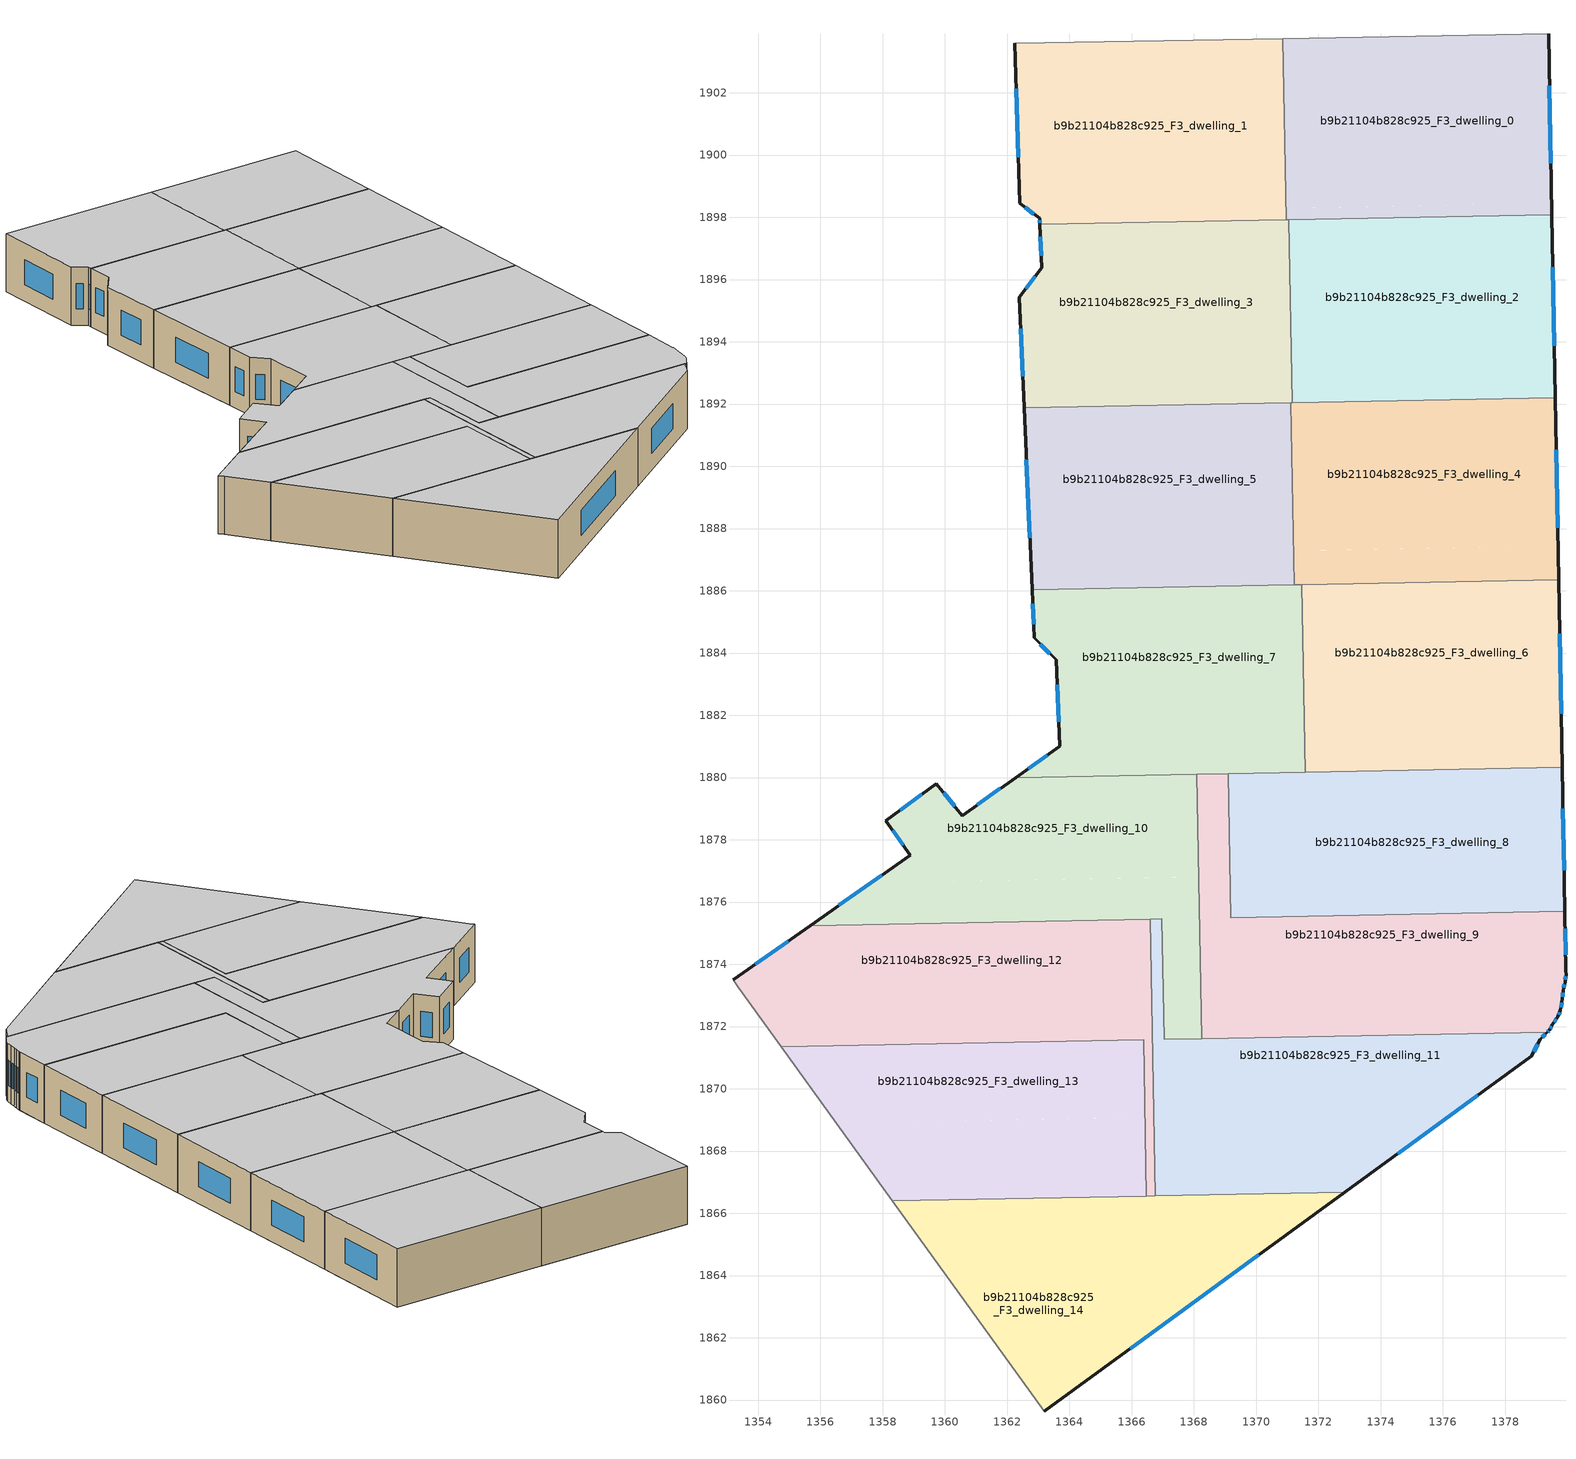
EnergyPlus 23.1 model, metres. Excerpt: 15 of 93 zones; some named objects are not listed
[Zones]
b9b21104b828c925_F3_dwelling_0
 floor to b9b21104b828c925_F2_dwelling_0 (EU_floor_Construction): 1379.39,1903.89 1379.49,1898.45 1370.95,1898.29 1370.85,1903.74 z9
 floor to b9b21104b828c925_F2_dwelling_2 (EU_floor_Construction): 1379.49,1898.45 1379.5,1898.08 1371.07,1897.92 1371.07,1898.3 z9
 floor to b9b21104b828c925_F2_dwelling_3 (EU_floor_Construction): 1371.07,1898.3 1371.07,1897.92 1370.96,1897.92 1370.95,1898.29 z9
 wall outside (EU_wall_Construction): 1379.5,1898.08 1379.39,1903.89 z9:12
 wall to b9b21104b828c925_F3_dwelling_1 (EU_wall_Construction): 1370.85,1903.74 1370.96,1897.92 z9:12
 wall adiabatic (EU_wall_Construction): 1379.39,1903.89 1370.85,1903.74 z9:12
 wall to b9b21104b828c925_F3_dwelling_2 (EU_wall_Construction): 1371.05,1897.92 1379.5,1898.08 z9:12
 wall to b9b21104b828c925_F3_dwelling_3 (EU_wall_Construction): 1370.96,1897.92 1371.05,1897.92 z9:12
 window (EU_Window_Construction): 1379.47,1899.74 1379.42,1902.23 z9.86:11.14
 ceiling to b9b21104b828c925_F4_dwelling_0 (EU_floor_Construction): 1379.5,1898.08 1379.39,1903.89 1370.85,1903.74 1370.96,1897.92 z12
b9b21104b828c925_F3_dwelling_1
 floor to b9b21104b828c925_F2_dwelling_1 (EU_floor_Construction): 1370.83,1903.74 1370.93,1898.29 1362.81,1898.14 1362.4,1898.46 1362.25,1903.59 z9
 floor to b9b21104b828c925_F2_dwelling_0 (EU_floor_Construction): 1370.85,1903.74 1370.95,1898.29 1370.93,1898.29 1370.83,1903.74 z9
 floor to b9b21104b828c925_F2_dwelling_3 (EU_floor_Construction): 1370.95,1898.29 1370.96,1897.92 1363.05,1897.77 1363.04,1897.96 1362.81,1898.14 z9
 wall outside (EU_wall_Construction): 1362.25,1903.59 1362.4,1898.46 1363.04,1897.96 1363.05,1897.77 z9:12
 wall adiabatic (EU_wall_Construction): 1370.85,1903.74 1362.25,1903.59 z9:12
 wall to b9b21104b828c925_F3_dwelling_3 (EU_wall_Construction): 1363.05,1897.77 1370.96,1897.92 z9:12
 window (EU_Window_Construction): 1363.04,1897.91 1363.05,1897.83 / 1362.58,1898.32 1362.86,1898.11 / 1362.29,1902.13 1362.35,1899.92 z9.86:11.14
 ceiling to b9b21104b828c925_F4_dwelling_1 (EU_floor_Construction): 1370.96,1897.92 1370.85,1903.74 1362.25,1903.59 1362.4,1898.46 1363.04,1897.96 1363.05,1897.77 z12
b9b21104b828c925_F3_dwelling_10
 floor to b9b21104b828c925_F2_dwelling_9 (EU_floor_Construction): 1368.09,1880.11 1368.15,1876.81 1357.62,1876.62 1358.89,1877.51 1358.1,1878.62 1359.72,1879.8 1360.55,1878.78 1360.64,1878.84 1362.27,1880 z9
 floor to b9b21104b828c925_F2_dwelling_11 (EU_floor_Construction): 1367.44,1876.8 1367.51,1873.06 1367.02,1873.05 1366.97,1875.46 1355.67,1875.25 1357.62,1876.62 z9
 floor to b9b21104b828c925_F2_dwelling_10 (EU_floor_Construction): 1368.15,1876.81 1368.22,1873.07 1367.51,1873.06 1367.44,1876.8 z9
 floor to b9b21104b828c925_F2_dwelling_12 (EU_floor_Construction): 1368.22,1873.07 1368.25,1871.61 1367.04,1871.59 1367.02,1873.05 z9
 wall outside (EU_wall_Construction): 1362.27,1880 1360.55,1878.78 1359.72,1879.8 1358.1,1878.62 1358.89,1877.51 1358.88,1877.5 1355.67,1875.25 z9:12
 wall to b9b21104b828c925_F3_dwelling_9 (EU_wall_Construction): 1368.25,1871.61 1368.09,1880.11 z9:12
 wall to b9b21104b828c925_F3_dwelling_11 (EU_wall_Construction): 1366.6,1875.45 1366.97,1875.46 1367.04,1871.59 1368.25,1871.61 z9:12
 wall to b9b21104b828c925_F3_dwelling_7 (EU_wall_Construction): 1368.09,1880.11 1362.27,1880 z9:12
 wall to b9b21104b828c925_F3_dwelling_12 (EU_wall_Construction): 1355.67,1875.25 1366.6,1875.45 z9:12
 window (EU_Window_Construction): 1359.26,1879.46 1358.56,1878.96 / 1360.31,1879.07 1359.96,1879.51 / 1361.78,1879.65 1361.04,1879.13 / 1357.96,1876.86 1356.59,1875.89 / 1358.33,1878.3 1358.66,1877.83 z9.86:11.14
 ceiling to b9b21104b828c925_F4_dwelling_10 (EU_floor_Construction): 1368.25,1871.61 1368.09,1880.11 1362.27,1880 1360.55,1878.78 1359.72,1879.8 1358.1,1878.62 1358.89,1877.51 1358.88,1877.5 1355.67,1875.25 1366.97,1875.46 1367.04,1871.59 z12
b9b21104b828c925_F3_dwelling_11
 floor to b9b21104b828c925_F2_dwelling_12 (EU_floor_Construction): 1379.34,1871.82 1379.12,1871.59 1378.83,1871.04 1376.4,1869.27 1366.92,1869.09 1366.85,1873.04 1367.02,1873.05 1367.04,1871.59 z9
 floor to b9b21104b828c925_F2_dwelling_11 (EU_floor_Construction): 1366.97,1875.46 1367.02,1873.05 1366.64,1873.04 1366.6,1875.45 z9
 floor to b9b21104b828c925_F2_dwelling_14 (EU_floor_Construction): 1376.4,1869.27 1372.84,1866.67 1366.76,1866.56 1366.71,1869.09 z9
 floor to b9b21104b828c925_F2_dwelling_13 (EU_floor_Construction): 1366.85,1873.04 1366.92,1869.09 1366.71,1869.09 1366.64,1873.04 z9
 wall outside (EU_wall_Construction): 1372.84,1866.67 1378.83,1871.04 1379.12,1871.59 1379.34,1871.82 z9:12
 wall to b9b21104b828c925_F3_dwelling_12 (EU_wall_Construction): 1366.6,1875.45 1366.76,1866.56 z9:12
 wall to b9b21104b828c925_F3_dwelling_14 (EU_wall_Construction): 1366.76,1866.56 1372.84,1866.67 z9:12
 wall to b9b21104b828c925_F3_dwelling_9 (EU_wall_Construction): 1379.34,1871.82 1368.25,1871.61 z9:12
 window (EU_Window_Construction): 1379.18,1871.65 1379.28,1871.75 / 1378.91,1871.2 1379.04,1871.43 / 1374.55,1867.92 1377.12,1869.79 z9.86:11.14
 ceiling to b9b21104b828c925_F4_dwelling_11 (EU_floor_Construction): 1378.83,1871.04 1379.12,1871.59 1379.34,1871.82 1367.04,1871.59 1366.97,1875.46 1366.6,1875.45 1366.76,1866.56 1372.84,1866.67 z12
b9b21104b828c925_F3_dwelling_12
 floor to b9b21104b828c925_F2_dwelling_11 (EU_floor_Construction): 1366.6,1875.45 1366.64,1873.04 1353.7,1872.8 1353.36,1873.26 1353.19,1873.5 1355.67,1875.25 z9
 floor to b9b21104b828c925_F2_dwelling_13 (EU_floor_Construction): 1366.64,1873.04 1366.71,1869.09 1366.42,1869.08 1366.38,1871.57 1354.74,1871.36 1353.7,1872.8 z9
 floor to b9b21104b828c925_F2_dwelling_14 (EU_floor_Construction): 1366.71,1869.09 1366.76,1866.56 1366.47,1866.56 1366.42,1869.08 z9
 wall outside (EU_wall_Construction): 1355.67,1875.25 1353.19,1873.5 z9:12
 wall to b9b21104b828c925_F3_dwelling_13 (EU_wall_Construction): 1354.74,1871.36 1366.38,1871.57 1366.47,1866.55 z9:12
 wall adiabatic (EU_wall_Construction): 1353.19,1873.5 1353.36,1873.26 1354.74,1871.36 z9:12
 wall to b9b21104b828c925_F3_dwelling_14 (EU_wall_Construction): 1366.47,1866.55 1366.76,1866.56 z9:12
 window (EU_Window_Construction): 1354.96,1874.75 1353.9,1874 z9.86:11.14
 ceiling to b9b21104b828c925_F4_dwelling_12 (EU_floor_Construction): 1366.76,1866.56 1366.6,1875.45 1355.67,1875.25 1353.19,1873.5 1353.36,1873.26 1354.74,1871.36 1366.38,1871.57 1366.47,1866.55 z12
b9b21104b828c925_F3_dwelling_13
 floor to b9b21104b828c925_F2_dwelling_15 (EU_floor_Construction): 1364.86,1869.05 1364.91,1866.53 1358.31,1866.4 1356.51,1868.9 z9
 floor to b9b21104b828c925_F2_dwelling_14 (EU_floor_Construction): 1366.42,1869.08 1366.47,1866.56 1364.91,1866.53 1364.86,1869.05 z9
 floor adiabatic (EU_floor_Construction): 1366.38,1871.57 1366.42,1869.08 1356.51,1868.9 1354.74,1871.36 z9
 wall adiabatic (EU_wall_Construction): 1354.74,1871.36 1358.31,1866.4 z9:12
 wall to b9b21104b828c925_F3_dwelling_14 (EU_wall_Construction): 1358.31,1866.4 1366.47,1866.55 z9:12
 ceiling to b9b21104b828c925_F4_dwelling_13 (EU_floor_Construction): 1366.47,1866.55 1366.38,1871.57 1354.74,1871.36 1358.31,1866.4 z12
b9b21104b828c925_F3_dwelling_14
 floor to b9b21104b828c925_F2_dwelling_15 (EU_floor_Construction): 1364.91,1866.53 1365.01,1860.98 1363.19,1859.65 1358.31,1866.4 z9
 floor to b9b21104b828c925_F2_dwelling_14 (EU_floor_Construction): 1372.84,1866.67 1365.01,1860.98 1364.91,1866.53 z9
 wall outside (EU_wall_Construction): 1363.19,1859.65 1372.84,1866.67 z9:12
 wall adiabatic (EU_wall_Construction): 1358.31,1866.4 1363.19,1859.65 z9:12
 window (EU_Window_Construction): 1365.95,1861.66 1370.08,1864.67 z9.86:11.14
 ceiling to b9b21104b828c925_F4_dwelling_14 (EU_floor_Construction): 1372.84,1866.67 1358.31,1866.4 1363.19,1859.65 z12
b9b21104b828c925_F3_dwelling_2
 floor to b9b21104b828c925_F2_dwelling_2 (EU_floor_Construction): 1379.5,1898.08 1379.59,1892.92 1371.17,1892.77 1371.07,1897.92 z9
 floor to b9b21104b828c925_F2_dwelling_4 (EU_floor_Construction): 1379.59,1892.92 1379.61,1892.2 1371.16,1892.04 1371.14,1892.77 z9
 floor to b9b21104b828c925_F2_dwelling_3 (EU_floor_Construction): 1371.07,1897.92 1371.17,1892.77 1371.14,1892.77 1371.05,1897.92 z9
 wall outside (EU_wall_Construction): 1379.61,1892.2 1379.5,1898.08 z9:12
 wall to b9b21104b828c925_F3_dwelling_3 (EU_wall_Construction): 1371.05,1897.92 1371.16,1892.04 z9:12
 wall to b9b21104b828c925_F3_dwelling_4 (EU_wall_Construction): 1371.16,1892.04 1379.61,1892.2 z9:12
 window (EU_Window_Construction): 1379.58,1893.88 1379.53,1896.4 z9.86:11.14
 ceiling to b9b21104b828c925_F4_dwelling_2 (EU_floor_Construction): 1379.61,1892.2 1379.5,1898.08 1371.05,1897.92 1371.16,1892.04 z12
b9b21104b828c925_F3_dwelling_3
 floor to b9b21104b828c925_F2_dwelling_3 (EU_floor_Construction): 1371.05,1897.92 1371.14,1892.77 1362.51,1892.61 1362.39,1895.33 1362.38,1895.43 1363.11,1896.37 1363.05,1897.77 z9
 floor to b9b21104b828c925_F2_dwelling_5 (EU_floor_Construction): 1371.09,1892.76 1371.1,1892.04 1362.54,1891.88 1362.51,1892.61 z9
 floor to b9b21104b828c925_F2_dwelling_4 (EU_floor_Construction): 1371.14,1892.77 1371.16,1892.04 1371.1,1892.04 1371.09,1892.76 z9
 wall outside (EU_wall_Construction): 1363.05,1897.77 1363.11,1896.37 1362.38,1895.43 1362.54,1891.88 z9:12
 wall to b9b21104b828c925_F3_dwelling_5 (EU_wall_Construction): 1362.54,1891.88 1371.11,1892.04 z9:12
 wall to b9b21104b828c925_F3_dwelling_4 (EU_wall_Construction): 1371.11,1892.04 1371.16,1892.04 z9:12
 window (EU_Window_Construction): 1362.43,1894.42 1362.49,1892.89 / 1362.91,1896.1 1362.59,1895.7 / 1363.07,1897.37 1363.1,1896.77 z9.86:11.14
 ceiling to b9b21104b828c925_F4_dwelling_3 (EU_floor_Construction): 1371.16,1892.04 1371.05,1897.92 1363.05,1897.77 1363.11,1896.37 1362.38,1895.43 1362.54,1891.88 z12
b9b21104b828c925_F3_dwelling_4
 floor to b9b21104b828c925_F2_dwelling_4 (EU_floor_Construction): 1379.61,1892.2 1379.7,1887.45 1371.2,1887.29 1371.11,1892.04 z9
 floor to b9b21104b828c925_F2_dwelling_6 (EU_floor_Construction): 1379.7,1887.45 1379.72,1886.35 1371.47,1886.2 1371.44,1886.19 1371.41,1887.29 z9
 floor to b9b21104b828c925_F2_dwelling_7 (EU_floor_Construction): 1371.41,1887.29 1371.44,1886.19 1371.22,1886.19 1371.2,1887.29 z9
 wall outside (EU_wall_Construction): 1379.72,1886.35 1379.61,1892.2 z9:12
 wall to b9b21104b828c925_F3_dwelling_5 (EU_wall_Construction): 1371.11,1892.04 1371.22,1886.19 z9:12
 wall to b9b21104b828c925_F3_dwelling_6 (EU_wall_Construction): 1371.47,1886.19 1379.72,1886.35 z9:12
 wall to b9b21104b828c925_F3_dwelling_7 (EU_wall_Construction): 1371.22,1886.19 1371.47,1886.19 z9:12
 window (EU_Window_Construction): 1379.69,1888.02 1379.64,1890.53 z9.86:11.14
 ceiling to b9b21104b828c925_F4_dwelling_4 (EU_floor_Construction): 1379.72,1886.35 1379.61,1892.2 1371.11,1892.04 1371.22,1886.19 z12
b9b21104b828c925_F3_dwelling_5
 floor to b9b21104b828c925_F2_dwelling_5 (EU_floor_Construction): 1371.1,1892.04 1371.19,1887.29 1362.75,1887.13 1362.54,1891.88 z9
 floor to b9b21104b828c925_F2_dwelling_7 (EU_floor_Construction): 1371.2,1887.29 1371.22,1886.19 1362.8,1886.03 1362.75,1887.13 z9
 floor to b9b21104b828c925_F2_dwelling_4 (EU_floor_Construction): 1371.11,1892.04 1371.2,1887.29 1371.19,1887.29 1371.1,1892.04 z9
 wall outside (EU_wall_Construction): 1362.54,1891.88 1362.8,1886.03 z9:12
 wall to b9b21104b828c925_F3_dwelling_7 (EU_wall_Construction): 1362.8,1886.03 1371.22,1886.19 z9:12
 window (EU_Window_Construction): 1362.61,1890.21 1362.72,1887.7 z9.86:11.14
 ceiling to b9b21104b828c925_F4_dwelling_5 (EU_floor_Construction): 1371.22,1886.19 1371.11,1892.04 1362.54,1891.88 1362.8,1886.03 z12
b9b21104b828c925_F3_dwelling_6
 floor to b9b21104b828c925_F2_dwelling_6 (EU_floor_Construction): 1379.72,1886.35 1379.8,1881.82 1371.55,1881.67 1371.47,1886.2 z9
 floor to b9b21104b828c925_F2_dwelling_8 (EU_floor_Construction): 1379.8,1881.82 1379.83,1880.33 1371.58,1880.17 1371.55,1881.67 z9
 wall outside (EU_wall_Construction): 1379.83,1880.33 1379.72,1886.35 z9:12
 wall to b9b21104b828c925_F3_dwelling_7 (EU_wall_Construction): 1371.47,1886.2 1371.58,1880.17 z9:12
 wall to b9b21104b828c925_F3_dwelling_8 (EU_wall_Construction): 1371.58,1880.17 1379.83,1880.33 z9:12
 window (EU_Window_Construction): 1379.8,1882.05 1379.75,1884.63 z9.86:11.14
 ceiling to b9b21104b828c925_F4_dwelling_6 (EU_floor_Construction): 1379.83,1880.33 1379.72,1886.35 1371.47,1886.2 1371.58,1880.17 z12
b9b21104b828c925_F3_dwelling_7
 floor to b9b21104b828c925_F2_dwelling_7 (EU_floor_Construction): 1371.44,1886.19 1371.52,1881.67 1363.67,1881.52 1363.58,1883.78 1362.97,1884.38 1362.86,1884.49 1362.8,1886.03 z9
 floor to b9b21104b828c925_F2_dwelling_9 (EU_floor_Construction): 1370.08,1881.64 1370.1,1880.14 1362.27,1880 1363.69,1881 1363.67,1881.52 z9
 floor to b9b21104b828c925_F2_dwelling_6 (EU_floor_Construction): 1371.47,1886.2 1371.55,1881.67 1371.52,1881.67 1371.44,1886.19 z9
 floor to b9b21104b828c925_F2_dwelling_8 (EU_floor_Construction): 1371.55,1881.67 1371.58,1880.17 1370.1,1880.14 1370.08,1881.64 z9
 wall outside (EU_wall_Construction): 1362.8,1886.03 1362.86,1884.49 1363.58,1883.78 1363.69,1881 1362.27,1880 z9:12
 wall to b9b21104b828c925_F3_dwelling_9 (EU_wall_Construction): 1368.09,1880.11 1369.09,1880.13 z9:12
 wall to b9b21104b828c925_F3_dwelling_8 (EU_wall_Construction): 1369.09,1880.13 1371.58,1880.17 z9:12
 window (EU_Window_Construction): 1363.07,1884.29 1363.37,1883.98 / 1362.82,1885.59 1362.84,1884.93 / 1363.28,1880.72 1362.67,1880.29 / 1363.61,1882.99 1363.66,1881.8 z9.86:11.14
 ceiling to b9b21104b828c925_F4_dwelling_7 (EU_floor_Construction): 1371.58,1880.17 1371.47,1886.2 1362.8,1886.03 1362.86,1884.49 1363.58,1883.78 1363.69,1881 1362.27,1880 z12
b9b21104b828c925_F3_dwelling_8
 floor to b9b21104b828c925_F2_dwelling_9 (EU_floor_Construction): 1370.1,1880.14 1370.16,1876.85 1369.15,1876.83 1369.09,1880.13 z9
 floor adiabatic (EU_floor_Construction): 1379.83,1880.33 1379.91,1875.7 1369.18,1875.5 1369.15,1876.83 1370.16,1876.85 1370.1,1880.14 z9
 wall outside (EU_wall_Construction): 1379.91,1875.7 1379.83,1880.33 z9:12
 wall to b9b21104b828c925_F3_dwelling_9 (EU_wall_Construction): 1369.09,1880.13 1369.18,1875.5 1379.91,1875.7 z9:12
 window (EU_Window_Construction): 1379.89,1877.02 1379.85,1879 z9.86:11.14
 ceiling to b9b21104b828c925_F4_dwelling_8 (EU_floor_Construction): 1379.91,1875.7 1379.83,1880.33 1369.09,1880.13 1369.18,1875.5 z12
b9b21104b828c925_F3_dwelling_9
 floor to b9b21104b828c925_F2_dwelling_10 (EU_floor_Construction): 1379.91,1875.7 1379.95,1873.69 1379.92,1873.43 1379.89,1873.29 1368.22,1873.07 1368.15,1876.81 1369.15,1876.83 1369.18,1875.5 z9
 floor to b9b21104b828c925_F2_dwelling_12 (EU_floor_Construction): 1379.89,1873.29 1379.86,1873.16 1379.84,1872.87 1379.78,1872.52 1379.69,1872.32 1379.52,1872.06 1379.41,1871.88 1379.34,1871.82 1368.25,1871.61 1368.22,1873.07 z9
 floor to b9b21104b828c925_F2_dwelling_9 (EU_floor_Construction): 1369.09,1880.13 1369.15,1876.83 1368.15,1876.81 1368.09,1880.11 z9
 wall outside (EU_wall_Construction): 1379.34,1871.82 1379.41,1871.88 1379.52,1872.06 1379.69,1872.32 1379.78,1872.52 1379.84,1872.87 1379.86,1873.16 1379.92,1873.43 1379.95,1873.69 1379.95,1873.76 1379.91,1875.7 z9:12
 window (EU_Window_Construction): 1379.94,1874.31 1379.93,1875.14 / 1379.93,1873.51 1379.94,1873.62 / 1379.88,1873.24 1379.9,1873.35 / 1379.84,1872.96 1379.85,1873.08 / 1379.79,1872.62 1379.82,1872.77 / 1379.72,1872.38 1379.75,1872.46 / 1379.57,1872.13 1379.64,1872.24 / 1379.44,1871.93 1379.49,1872.01 / 1379.36,1871.83 1379.39,1871.86 z9.86:11.14
 ceiling to b9b21104b828c925_F4_dwelling_9 (EU_floor_Construction): 1379.41,1871.88 1379.52,1872.06 1379.69,1872.32 1379.78,1872.52 1379.84,1872.87 1379.86,1873.16 1379.92,1873.43 1379.95,1873.69 1379.95,1873.76 1379.91,1875.7 1369.18,1875.5 1369.09,1880.13 1368.09,1880.11 1368.25,1871.61 1379.34,1871.82 z12
[Building]
EU S2 Campaign: North Axis=0; Terrain=City; Solar Distribution=FullExterior
[Site:Location]
Helsinki-Vantaa.AP: Latitude=60.317; Longitude=24.963; Time Zone=2; Elevation=54.6
[SizingPeriod:WeatherFileDays]
AnnualSizingPeriod: Begin Month=1; Begin Day of Month=1; End Month=12; End Day of Month=31; Day of Week for Start Day=Monday; Use Weather File Daylight Saving Period=No; Use Weather File Rain and Snow Indicators=No
[MATERIAL]
EU_InternalMass_Material: Roughness=MediumRough; Thickness=0.1; Conductivity=1; Density=1800; Specific Heat=900; Thermal Absorptance=0.9; Solar Absorptance=0.7; Visible Absorptance=0.7
[MATERIAL:NOMASS] Roughness=MediumRough; Thermal Absorptance=0.9; Solar Absorptance=0.7; Visible Absorptance=0.7
Name | Thermal Resistance
EU_wall_NoMass | 1.10183
EU_floor_NoMass | 1.70606
[WINDOWMATERIAL:SIMPLEGLAZINGSYSTEM]
EU_Window_SimpleGlazing: UFactor=3.11035; Solar Heat Gain Coefficient=0.8; Visible Transmittance=0.8
[CONSTRUCTION]
EU_wall_Construction: EU_wall_NoMass
EU_floor_Construction: EU_floor_NoMass
EU_Window_Construction: EU_Window_SimpleGlazing
EU_InternalMass_Construction: EU_InternalMass_Material
[ZONE] Type=1; Multiplier=1; Ceiling Height=autocalculate; Floor Area=autocalculate; Part of Total Floor Area=Yes
Name | Volume
b9b21104b828c925_F3_dwelling_0 | 149.128
b9b21104b828c925_F3_dwelling_1 | 149.139
b9b21104b828c925_F3_dwelling_10 | 149.107
b9b21104b828c925_F3_dwelling_11 | 149.133
b9b21104b828c925_F3_dwelling_12 | 149.124
b9b21104b828c925_F3_dwelling_13 | 149.127
b9b21104b828c925_F3_dwelling_14 | 149.137
b9b21104b828c925_F3_dwelling_2 | 149.125
b9b21104b828c925_F3_dwelling_3 | 149.132
b9b21104b828c925_F3_dwelling_4 | 149.123
b9b21104b828c925_F3_dwelling_5 | 149.116
b9b21104b828c925_F3_dwelling_6 | 149.117
b9b21104b828c925_F3_dwelling_7 | 149.147
b9b21104b828c925_F3_dwelling_8 | 149.111
b9b21104b828c925_F3_dwelling_9 | 149.153
[INTERNALMASS] Construction=EU_InternalMass_Construction
Name | Zone or ZoneList | Surface Area
b9b21104b828c925_F3_dwelling_0_EU_InternalMass | b9b21104b828c925_F3_dwelling_0 | 49.7102
b9b21104b828c925_F3_dwelling_1_EU_InternalMass | b9b21104b828c925_F3_dwelling_1 | 49.7133
b9b21104b828c925_F3_dwelling_2_EU_InternalMass | b9b21104b828c925_F3_dwelling_2 | 49.7097
b9b21104b828c925_F3_dwelling_3_EU_InternalMass | b9b21104b828c925_F3_dwelling_3 | 49.7112
b9b21104b828c925_F3_dwelling_4_EU_InternalMass | b9b21104b828c925_F3_dwelling_4 | 49.7079
b9b21104b828c925_F3_dwelling_5_EU_InternalMass | b9b21104b828c925_F3_dwelling_5 | 49.7058
b9b21104b828c925_F3_dwelling_6_EU_InternalMass | b9b21104b828c925_F3_dwelling_6 | 49.7058
b9b21104b828c925_F3_dwelling_7_EU_InternalMass | b9b21104b828c925_F3_dwelling_7 | 49.7156
b9b21104b828c925_F3_dwelling_8_EU_InternalMass | b9b21104b828c925_F3_dwelling_8 | 49.703
b9b21104b828c925_F3_dwelling_9_EU_InternalMass | b9b21104b828c925_F3_dwelling_9 | 49.7176
b9b21104b828c925_F3_dwelling_10_EU_InternalMass | b9b21104b828c925_F3_dwelling_10 | 49.7019
b9b21104b828c925_F3_dwelling_11_EU_InternalMass | b9b21104b828c925_F3_dwelling_11 | 49.713
b9b21104b828c925_F3_dwelling_12_EU_InternalMass | b9b21104b828c925_F3_dwelling_12 | 49.7078
b9b21104b828c925_F3_dwelling_13_EU_InternalMass | b9b21104b828c925_F3_dwelling_13 | 49.7093
b9b21104b828c925_F3_dwelling_14_EU_InternalMass | b9b21104b828c925_F3_dwelling_14 | 49.7123
[OTHEREQUIPMENT] Fuel Type=Electricity; Design Level Calculation Method=Watts/Area; Power per Zone Floor Area=1; Fraction Latent=0; Fraction Radiant=0; Fraction Lost=0; Carbon Dioxide Generation Rate=0; EndUse Subcategory=EU_Step8_InternalGains
Name | Zone or ZoneList or Space or SpaceList | Schedule
EU_Step8_InternalGain_b9b21104b828c925_F3_dwelling_0_f000 | b9b21104b828c925_F3_dwelling_0 | EU_Step8_GainSchedule_b9b21104b828c925_F3_dwelling_0_f000
EU_Step8_InternalGain_b9b21104b828c925_F3_dwelling_1_f000 | b9b21104b828c925_F3_dwelling_1 | EU_Step8_GainSchedule_b9b21104b828c925_F3_dwelling_1_f000
EU_Step8_InternalGain_b9b21104b828c925_F3_dwelling_2_f000 | b9b21104b828c925_F3_dwelling_2 | EU_Step8_GainSchedule_b9b21104b828c925_F3_dwelling_2_f000
EU_Step8_InternalGain_b9b21104b828c925_F3_dwelling_3_f000 | b9b21104b828c925_F3_dwelling_3 | EU_Step8_GainSchedule_b9b21104b828c925_F3_dwelling_3_f000
EU_Step8_InternalGain_b9b21104b828c925_F3_dwelling_4_f000 | b9b21104b828c925_F3_dwelling_4 | EU_Step8_GainSchedule_b9b21104b828c925_F3_dwelling_4_f000
EU_Step8_InternalGain_b9b21104b828c925_F3_dwelling_5_f000 | b9b21104b828c925_F3_dwelling_5 | EU_Step8_GainSchedule_b9b21104b828c925_F3_dwelling_5_f000
EU_Step8_InternalGain_b9b21104b828c925_F3_dwelling_6_f000 | b9b21104b828c925_F3_dwelling_6 | EU_Step8_GainSchedule_b9b21104b828c925_F3_dwelling_6_f000
EU_Step8_InternalGain_b9b21104b828c925_F3_dwelling_7_f000 | b9b21104b828c925_F3_dwelling_7 | EU_Step8_GainSchedule_b9b21104b828c925_F3_dwelling_7_f000
EU_Step8_InternalGain_b9b21104b828c925_F3_dwelling_8_f000 | b9b21104b828c925_F3_dwelling_8 | EU_Step8_GainSchedule_b9b21104b828c925_F3_dwelling_8_f000
EU_Step8_InternalGain_b9b21104b828c925_F3_dwelling_9_f000 | b9b21104b828c925_F3_dwelling_9 | EU_Step8_GainSchedule_b9b21104b828c925_F3_dwelling_9_f000
EU_Step8_InternalGain_b9b21104b828c925_F3_dwelling_10_f000 | b9b21104b828c925_F3_dwelling_10 | EU_Step8_GainSchedule_b9b21104b828c925_F3_dwelling_10_f000
EU_Step8_InternalGain_b9b21104b828c925_F3_dwelling_11_f000 | b9b21104b828c925_F3_dwelling_11 | EU_Step8_GainSchedule_b9b21104b828c925_F3_dwelling_11_f000
EU_Step8_InternalGain_b9b21104b828c925_F3_dwelling_12_f000 | b9b21104b828c925_F3_dwelling_12 | EU_Step8_GainSchedule_b9b21104b828c925_F3_dwelling_12_f000
EU_Step8_InternalGain_b9b21104b828c925_F3_dwelling_13_f000 | b9b21104b828c925_F3_dwelling_13 | EU_Step8_GainSchedule_b9b21104b828c925_F3_dwelling_13_f000
EU_Step8_InternalGain_b9b21104b828c925_F3_dwelling_14_f000 | b9b21104b828c925_F3_dwelling_14 | EU_Step8_GainSchedule_b9b21104b828c925_F3_dwelling_14_f000
[ZONEVENTILATION:DESIGNFLOWRATE] Schedule=EU_AlwaysOn; Design Flow Rate Calculation Method=AirChanges/Hour; Air Changes per Hour=0.756316; Ventilation Type=Natural; Fan Pressure Rise=0; Fan Total Efficiency=1; Constant Term Coefficient=1; Temperature Term Coefficient=0; Velocity Term Coefficient=0; Velocity Squared Term Coefficient=0; Minimum Indoor Temperature=-100; Maximum Indoor Temperature=100; Delta Temperature=-100; Minimum Outdoor Temperature=-100; Maximum Outdoor Temperature=100; Maximum Wind Speed=40
Name | Zone or ZoneList or Space or SpaceList
EU_ConstantAir_b9b21104b828c925_F3_dwelling_0 | b9b21104b828c925_F3_dwelling_0
EU_ConstantAir_b9b21104b828c925_F3_dwelling_1 | b9b21104b828c925_F3_dwelling_1
EU_ConstantAir_b9b21104b828c925_F3_dwelling_2 | b9b21104b828c925_F3_dwelling_2
EU_ConstantAir_b9b21104b828c925_F3_dwelling_3 | b9b21104b828c925_F3_dwelling_3
EU_ConstantAir_b9b21104b828c925_F3_dwelling_4 | b9b21104b828c925_F3_dwelling_4
EU_ConstantAir_b9b21104b828c925_F3_dwelling_5 | b9b21104b828c925_F3_dwelling_5
EU_ConstantAir_b9b21104b828c925_F3_dwelling_6 | b9b21104b828c925_F3_dwelling_6
EU_ConstantAir_b9b21104b828c925_F3_dwelling_7 | b9b21104b828c925_F3_dwelling_7
EU_ConstantAir_b9b21104b828c925_F3_dwelling_8 | b9b21104b828c925_F3_dwelling_8
EU_ConstantAir_b9b21104b828c925_F3_dwelling_9 | b9b21104b828c925_F3_dwelling_9
EU_ConstantAir_b9b21104b828c925_F3_dwelling_10 | b9b21104b828c925_F3_dwelling_10
EU_ConstantAir_b9b21104b828c925_F3_dwelling_11 | b9b21104b828c925_F3_dwelling_11
EU_ConstantAir_b9b21104b828c925_F3_dwelling_12 | b9b21104b828c925_F3_dwelling_12
EU_ConstantAir_b9b21104b828c925_F3_dwelling_13 | b9b21104b828c925_F3_dwelling_13
EU_ConstantAir_b9b21104b828c925_F3_dwelling_14 | b9b21104b828c925_F3_dwelling_14
[HVACTEMPLATE:ZONE:IDEALLOADSAIRSYSTEM] System Availability Schedule=EU_AlwaysOn; Maximum Heating Supply Air Temperature=50; Minimum Cooling Supply Air Temperature=13; Maximum Heating Supply Air Humidity Ratio=0.0156; Minimum Cooling Supply Air Humidity Ratio=0.0077; Heating Limit=NoLimit; Cooling Limit=NoLimit; Heating Availability Schedule=EU_AlwaysOn; Cooling Availability Schedule=EU_CoolingOff; Dehumidification Control Type=ConstantSensibleHeatRatio; Cooling Sensible Heat Ratio=0.7; Dehumidification Setpoint=60; Humidification Control Type=None; Humidification Setpoint=30; Outdoor Air Method=None; Outdoor Air Flow Rate per Person=0.00944; Outdoor Air Flow Rate per Zone Floor Area=0; Outdoor Air Flow Rate per Zone=0; Demand Controlled Ventilation Type=None; Outdoor Air Economizer Type=NoEconomizer; Heat Recovery Type=None; Sensible Heat Recovery Effectiveness=0.7; Latent Heat Recovery Effectiveness=0.65
Name | Template Thermostat
b9b21104b828c925_F3_dwelling_0 | EU_HeatOnly_b9b21104b828c925_F3_dwelling_0
b9b21104b828c925_F3_dwelling_1 | EU_HeatOnly_b9b21104b828c925_F3_dwelling_1
b9b21104b828c925_F3_dwelling_2 | EU_HeatOnly_b9b21104b828c925_F3_dwelling_2
b9b21104b828c925_F3_dwelling_3 | EU_HeatOnly_b9b21104b828c925_F3_dwelling_3
b9b21104b828c925_F3_dwelling_4 | EU_HeatOnly_b9b21104b828c925_F3_dwelling_4
b9b21104b828c925_F3_dwelling_5 | EU_HeatOnly_b9b21104b828c925_F3_dwelling_5
b9b21104b828c925_F3_dwelling_6 | EU_HeatOnly_b9b21104b828c925_F3_dwelling_6
b9b21104b828c925_F3_dwelling_7 | EU_HeatOnly_b9b21104b828c925_F3_dwelling_7
b9b21104b828c925_F3_dwelling_8 | EU_HeatOnly_b9b21104b828c925_F3_dwelling_8
b9b21104b828c925_F3_dwelling_9 | EU_HeatOnly_b9b21104b828c925_F3_dwelling_9
b9b21104b828c925_F3_dwelling_10 | EU_HeatOnly_b9b21104b828c925_F3_dwelling_10
b9b21104b828c925_F3_dwelling_11 | EU_HeatOnly_b9b21104b828c925_F3_dwelling_11
b9b21104b828c925_F3_dwelling_12 | EU_HeatOnly_b9b21104b828c925_F3_dwelling_12
b9b21104b828c925_F3_dwelling_13 | EU_HeatOnly_b9b21104b828c925_F3_dwelling_13
b9b21104b828c925_F3_dwelling_14 | EU_HeatOnly_b9b21104b828c925_F3_dwelling_14
[SIZING:ZONE] Zone Cooling Design Supply Air Temperature Input Method=SupplyAirTemperature; Zone Cooling Design Supply Air Temperature=13; Zone Heating Design Supply Air Temperature Input Method=SupplyAirTemperature; Zone Heating Design Supply Air Temperature=50; Zone Cooling Design Supply Air Humidity Ratio=0.008; Zone Heating Design Supply Air Humidity Ratio=0.008; Cooling Design Air Flow Method=DesignDay; Cooling Design Air Flow Rate=0; Cooling Minimum Air Flow per Zone Floor Area=0.000762; Cooling Minimum Air Flow=0; Cooling Minimum Air Flow Fraction=0.2; Heating Design Air Flow Method=DesignDay; Heating Design Air Flow Rate=0; Heating Maximum Air Flow per Zone Floor Area=0.002032; Heating Maximum Air Flow=0.141576; Heating Maximum Air Flow Fraction=0.3; Account for Dedicated Outdoor Air System=No; Dedicated Outdoor Air System Control Strategy=NeutralSupplyAir; Dedicated Outdoor Air Low Setpoint Temperature for Design=autosize; Dedicated Outdoor Air High Setpoint Temperature for Design=autosize; Zone Load Sizing Method=Sensible Load Only No Latent Load; Zone Latent Cooling Design Supply Air Humidity Ratio Input Method=HumidityRatioDifference; Zone Cooling Design Supply Air Humidity Ratio Difference=0.005; Zone Latent Heating Design Supply Air Humidity Ratio Input Method=HumidityRatioDifference; Zone Humidification Design Supply Air Humidity Ratio Difference=0.005
b9b21104b828c925_F3_dwelling_0; b9b21104b828c925_F3_dwelling_1; b9b21104b828c925_F3_dwelling_2; b9b21104b828c925_F3_dwelling_3; b9b21104b828c925_F3_dwelling_4; b9b21104b828c925_F3_dwelling_5; b9b21104b828c925_F3_dwelling_6; b9b21104b828c925_F3_dwelling_7; b9b21104b828c925_F3_dwelling_8; b9b21104b828c925_F3_dwelling_9; b9b21104b828c925_F3_dwelling_10; b9b21104b828c925_F3_dwelling_11; b9b21104b828c925_F3_dwelling_12; b9b21104b828c925_F3_dwelling_13; b9b21104b828c925_F3_dwelling_14
[SCHEDULE:CONSTANT]
Name | Hourly Value
EU_AlwaysOn | 1
EU_CoolingOff | 0
[SCHEDULE:FILE] Column Number=1; Rows to Skip at Top=0; Number of Hours of Data=8760; Column Separator=Comma; Interpolate to Timestep=No; Minutes per Item=60; Adjust Schedule for Daylight Savings=Yes
Name | File
EU_Step8_GainSchedule_b9b21104b828c925_F3_dwelling_0_f000 | ../../schedules/b9b21104b828c925/b9b21104b828c925_F3_dwelling_0_f000_gain.csv
EU_Step8_GainSchedule_b9b21104b828c925_F3_dwelling_1_f000 | ../../schedules/b9b21104b828c925/b9b21104b828c925_F3_dwelling_1_f000_gain.csv
EU_Step8_GainSchedule_b9b21104b828c925_F3_dwelling_2_f000 | ../../schedules/b9b21104b828c925/b9b21104b828c925_F3_dwelling_2_f000_gain.csv
EU_Step8_GainSchedule_b9b21104b828c925_F3_dwelling_3_f000 | ../../schedules/b9b21104b828c925/b9b21104b828c925_F3_dwelling_3_f000_gain.csv
EU_Step8_GainSchedule_b9b21104b828c925_F3_dwelling_4_f000 | ../../schedules/b9b21104b828c925/b9b21104b828c925_F3_dwelling_4_f000_gain.csv
EU_Step8_GainSchedule_b9b21104b828c925_F3_dwelling_5_f000 | ../../schedules/b9b21104b828c925/b9b21104b828c925_F3_dwelling_5_f000_gain.csv
EU_Step8_GainSchedule_b9b21104b828c925_F3_dwelling_6_f000 | ../../schedules/b9b21104b828c925/b9b21104b828c925_F3_dwelling_6_f000_gain.csv
EU_Step8_GainSchedule_b9b21104b828c925_F3_dwelling_7_f000 | ../../schedules/b9b21104b828c925/b9b21104b828c925_F3_dwelling_7_f000_gain.csv
EU_Step8_GainSchedule_b9b21104b828c925_F3_dwelling_8_f000 | ../../schedules/b9b21104b828c925/b9b21104b828c925_F3_dwelling_8_f000_gain.csv
EU_Step8_GainSchedule_b9b21104b828c925_F3_dwelling_9_f000 | ../../schedules/b9b21104b828c925/b9b21104b828c925_F3_dwelling_9_f000_gain.csv
EU_Step8_GainSchedule_b9b21104b828c925_F3_dwelling_10_f000 | ../../schedules/b9b21104b828c925/b9b21104b828c925_F3_dwelling_10_f000_gain.csv
EU_Step8_GainSchedule_b9b21104b828c925_F3_dwelling_11_f000 | ../../schedules/b9b21104b828c925/b9b21104b828c925_F3_dwelling_11_f000_gain.csv
EU_Step8_GainSchedule_b9b21104b828c925_F3_dwelling_12_f000 | ../../schedules/b9b21104b828c925/b9b21104b828c925_F3_dwelling_12_f000_gain.csv
EU_Step8_GainSchedule_b9b21104b828c925_F3_dwelling_13_f000 | ../../schedules/b9b21104b828c925/b9b21104b828c925_F3_dwelling_13_f000_gain.csv
EU_Step8_GainSchedule_b9b21104b828c925_F3_dwelling_14_f000 | ../../schedules/b9b21104b828c925/b9b21104b828c925_F3_dwelling_14_f000_gain.csv
